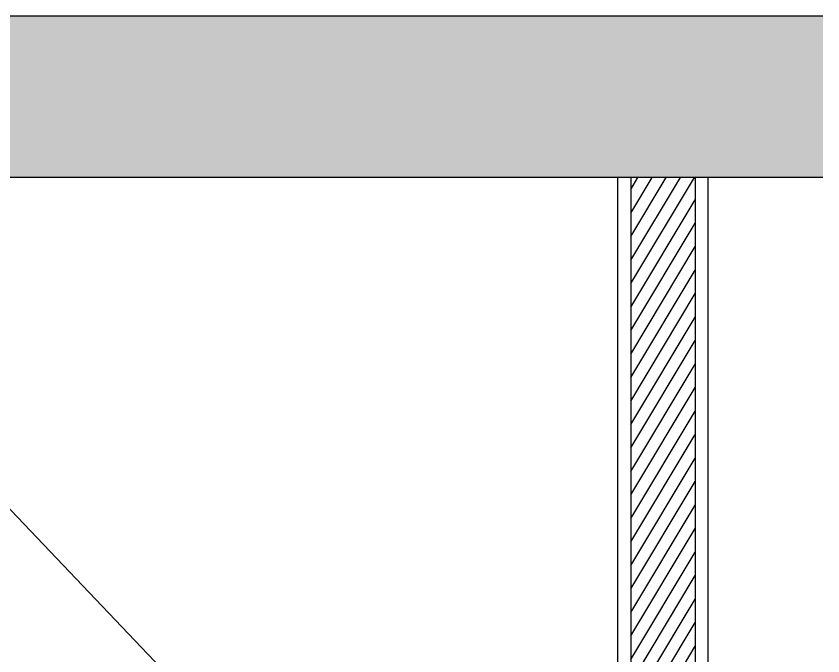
# Model space of a CAD drawing. Header units: inches. Extents: x 230831 to 416194, y 441295 to 526666.
# Drawn here: x 244109 to 245358, y 452827 to 453817 of the extents above; entities that cross this region are included whole.
import ezdxf

# ---------------------------------------------------------------- set-up
doc = ezdxf.new("R2010")
doc.units = ezdxf.units.IN
doc.header["$MEASUREMENT"] = 0
for name, color, linetype in [('CQ Plaster', 1, 'Continuous'), ('CQ section wall', 3, 'Continuous'), ('CQ_callout', 34, 'Continuous'), ('xref grd floor$2$CQ Wall hatch_CHB', 8, 'Continuous')]:
    doc.layers.add(name, color=color, linetype=linetype)
doc.styles.get("Standard").update_dxf_attribs({"font": 'arial.ttf'})
doc.dimstyles.get("Standard").update_dxf_attribs({"dimtxt": 0.18, "dimasz": 0.18, "dimexe": 0.18, "dimexo": 0.0625, "dimgap": 0.09, "dimtad": 0, "dimtih": 1, "dimtoh": 1, "dimdec": 4, "dimzin": 0, "dimdsep": 46, "dimtxsty": 'Standard', "dimcen": 0.09, "dimadec": 0, "dimazin": 0, "dimtfac": 1, "dimtdec": 4, "dimtofl": 0, "dimtmove": 0, "dimatfit": 3, "dimfxl": 1, "dimtolj": 1, "dimtzin": 0, "dimarcsym": 0})

# ---------------------------------------------------------------- blocks, each defined once
blk = doc.blocks.new('SECTION A AND B')
at = {"layer": 'xref grd floor$2$CQ Wall hatch_CHB', "extrusion": (2.772420434295382e-08, -3.397086406510971e-09, 0.9999999999999997)}
h = blk.add_hatch(dxfattribs=at)
h.set_pattern_fill('AR-CONC', color=256, scale=10, angle=-13.97142328298568, style=0)
h.set_pattern_definition([(36.02857671701432, (-1.13686837721616e-13, 0), (68.08902030313811, -23.40695012282138), [7.5, -82.5]), (341.0285767170143, (-1.13686837721616e-13, 0), (4.696115536243854, 76.34393155101377), [6, -66]), (86.48002117701432, (5.674084953584043, -1.950579099106383), (72.78513543292053, 52.93698073081792), [6.374019199999999, -70.1142112]), (32.21277671701431, (4.828758459330061, 19.4083253203734), (99.57057156855136, -41.82951326026698), [11.25, -123.75]), (82.66421220701432, (13.12630211951353, 15.92253007405429), (114.2200327004979, 71.963769638355), [9.5610342, -105.171376]), (337.2127407070143, (4.828758459330061, 19.4083253203734), (114.2200326282029, 71.96376960434766), [9, -99.0000001]), (7.028576717014317, (13.3257315046842, 12.14186476061497), (48.20408439676903, -53.482391937558), [7.5, -82.5]), (312.0285767170143, (13.3257315046842, 12.14186476061497), (41.11958765836167, 64.49518506525843), [6, -66]), (57.48002145701431, (17.34273850980571, 7.684998795658815), (89.32367130771905, 11.0127931513372), [6.374019000000001, -70.1142112]), (23.52857671701431, (-1.13686837721616e-13, 0), (9.217332202968066, 32.01097604041664), [0, -65.19999999999999, 0, -67, 0, -66.25]), (353.5285767170143, (-1.13686837721616e-13, 0), (35.05129027384105, 31.92285780031193), [0, -38.2, 0, -63.7, 0, -25.25]), (313.5285767170143, (-21.64028273221652, 5.384065682153131), (51.25843738430945, -15.07725946313946), [0, -25, 0, -78, 0, -103.5]), (303.5285767170143, (-31.34444539240314, 7.798444911818211), (59.01024838598841, -4.365975426402727), [0, -32.5, 0, -51.8, 0, -73.5])])
h.paths.add_polyline_path([(234206.6824561684, 453817.1762365347), (234206.6824561684, 453567.1762365348), (236854.1733847183, 453567.1762365348), (236854.1733847183, 453817.1762365348)])
h.paths.add_polyline_path([(234206.6824561684, 449317.1762365348), (234206.6824561684, 449117.1762365348), (236854.1733847183, 449117.1762365348), (236854.1733847183, 449317.1762365348)])
h = blk.add_hatch(dxfattribs=at)
h.set_pattern_fill('ANSI31,_O', color=8, scale=150, angle=76.02857671701435)
h.set_pattern_definition([(121.0285767170143, (-1.13686837721616e-13, 0), (-16.06706840326394, -9.664978682068453), [])])
h.paths.add_polyline_path([(234504.1733847185, 453567.1762365348), (234404.1738281932, 453567.1762365348), (234404.1738281934, 452067.1762365347), (234504.1733847184, 452067.1185752425)])
h.paths.add_polyline_path([(236754.1732899436, 453567.1762365348), (236754.1732899436, 449317.1762365348), (236854.1733847183, 449317.1762365348), (236854.1733847183, 453567.1762365348)])
at = {"layer": 'CQ Plaster', "elevation": 6.758949233545973e-05}
for points in [[(234404.1738281932, 452067.1762365347), (234384.1738281932, 452067.1762365347), (234384.1738281932, 453567.1762365347)], [(234504.1733847185, 452067.1762365347), (234524.1733847185, 452067.1762365347), (234524.1733847185, 453567.1762365347)]]:
    blk.add_lwpolyline(points, dxfattribs=at)
at = {"layer": 'CQ section wall', "extrusion": (2.772420434295382e-08, -3.397086406510971e-09, 0.9999999999999997)}
for p, q in [((234206.6824561685, 453817.1762365347, 6.686018816669942e-05), (236854.1733847184, 453817.1762365347, 8.407788856112583e-06)), ((234206.6824561685, 453567.1762365347, 6.686018816669942e-05), (236854.1733847184, 453567.1762365347, 7.558517254487029e-06)), ((234404.1738281932, 453567.1762365348, 6.243654001534675e-05), (234404.1738281932, 452067.1762365347, 7.036190047477012e-05)), ((234504.1733847185, 453567.1762365347, 7.268512194522607e-05), (234504.1733847185, 452067.1762365347, 6.758949233545973e-05))]:
    blk.add_line(p, q, dxfattribs=at)

msp = doc.modelspace()

# ---------------------------------------------------------------- block references
at = {"layer": 'CQ section wall', "xscale": -1}
msp.add_blockref('SECTION A AND B', (479564.7133676626, 0, 0.0002905160519317026), dxfattribs=at)

# ---------------------------------------------------------------- leaders
at = {"layer": 'CQ_callout', "annotation_type": 0, "has_hookline": 1, "hookline_direction": 1, "text_width": 438.5118306351184}
msp.add_leader([(244555.5399833654, 452575.2155038612, 0.0003439914453969546), (243883.3915743624, 453278.5660305049, 0.0003439914453969546), (243728.7030987937, 453278.5660305049, 0.0003439914453969546)], dimstyle='Standard', override={"dimasz": 10, "dimldrblk": 'Dot', "dimfxl": 0.1, "dimarcsym": 2}, dxfattribs=at)

doc.saveas('drawing.dxf')
